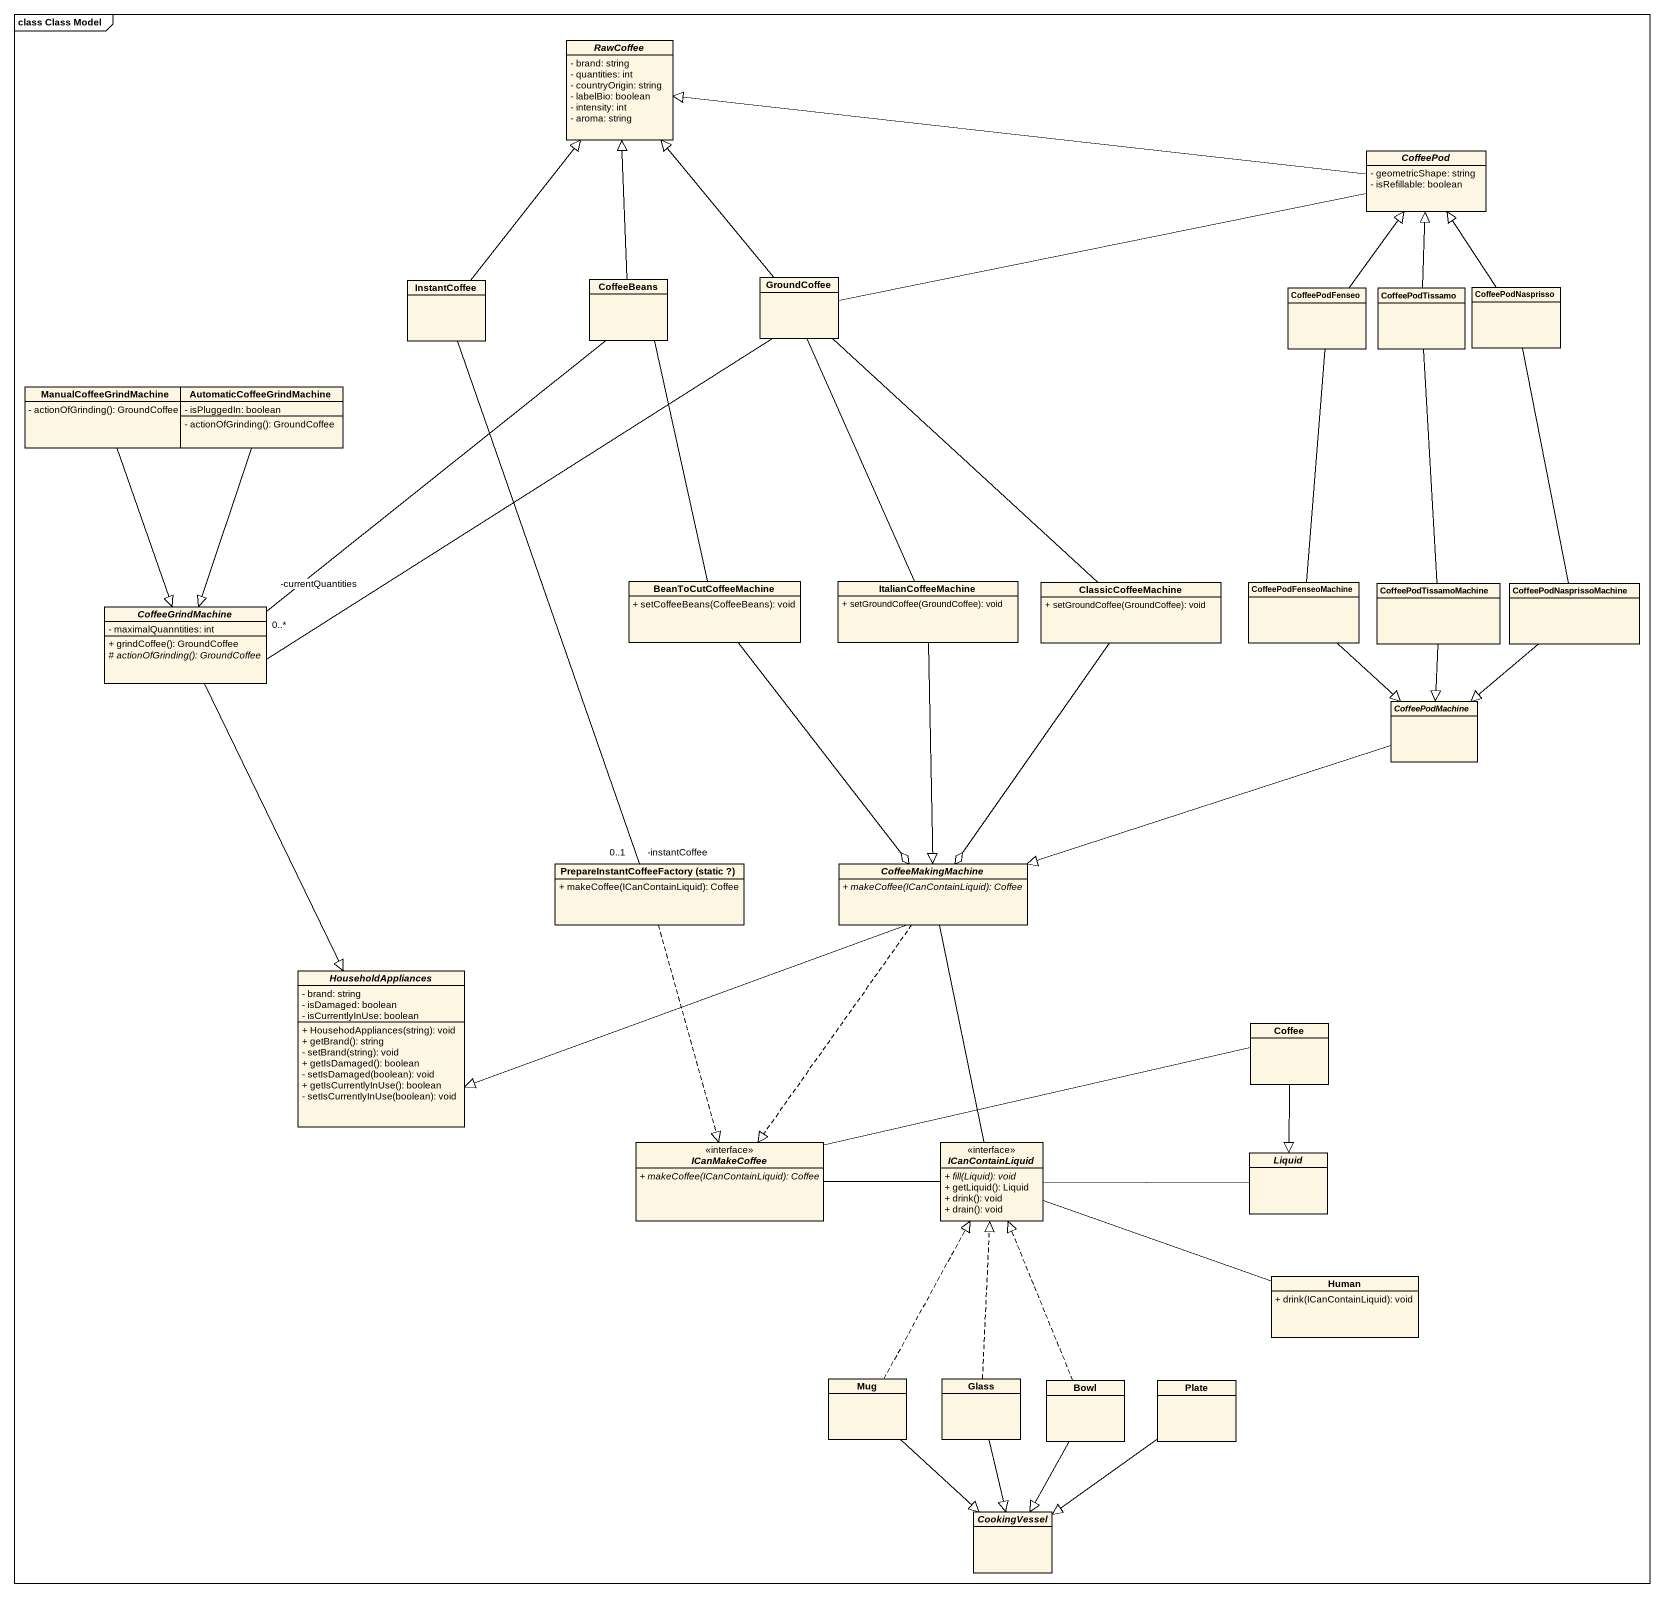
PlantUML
@startuml
mainframe class Class Model
hide circle
hide empty members
skinparam classAttributeIconSize 0
abstract class RawCoffee {
  - brand: string
  - quantities: int
  - countryOrigin: string
  - labelBio: boolean
  - intensity: int
  - aroma: string
}
abstract class CoffeePod {
  - geometricShape: string
  - isRefillable: boolean
}
class InstantCoffee
class CoffeeBeans
class GroundCoffee
class CoffeePodNasprisso
class CoffeePodFenseo
class CoffeePodTissamo
class ManualCoffeeGrindMachine {
  - actionOfGrinding(): GroundCoffee
}
class AutomaticCoffeeGrindMachine {
  - isPluggedIn: boolean
  - actionOfGrinding(): GroundCoffee
}
class BeanToCutCoffeeMachine {
  + setCoffeeBeans(CoffeeBeans): void
}
class ItalianCoffeeMachine {
  + setGroundCoffee(GroundCoffee): void
}
class ClassicCoffeeMachine {
  + setGroundCoffee(GroundCoffee): void
}
class CoffeePodFenseoMachine
class CoffeePodTissamoMachine
class CoffeePodNasprissoMachine
abstract class CoffeeGrindMachine {
  - maximalQuanntities: int
  + grindCoffee(): GroundCoffee
  {abstract} # actionOfGrinding(): GroundCoffee
}
abstract class CoffeePodMachine
class "PrepareInstantCoffeeFactory (static ?)" as PrepareInstantCoffeeFactory {
  + makeCoffee(ICanContainLiquid): Coffee
}
abstract class CoffeeMakingMachine {
  {abstract} + makeCoffee(ICanContainLiquid): Coffee
}
abstract class HouseholdAppliances {
  - brand: string
  - isDamaged: boolean
  - isCurrentlyInUse: boolean
  + HousehodAppliances(string): void
  + getBrand(): string
  - setBrand(string): void
  + getIsDamaged(): boolean
  - setIsDamaged(boolean): void
  + getIsCurrentlyInUse(): boolean
  - setIsCurrentlyInUse(boolean): void
}
class Coffee
interface ICanMakeCoffee <<interface>> {
  {abstract} + makeCoffee(ICanContainLiquid): Coffee
}
interface ICanContainLiquid <<interface>> {
  {abstract} + fill(Liquid): void
  + getLiquid(): Liquid
  + drink(): void
  + drain(): void
}
abstract class Liquid
class Human {
  + drink(ICanContainLiquid): void
}
class Mug
class Glass
class Bowl
class Plate
abstract class CookingVessel
CoffeePod -left-|> RawCoffee
InstantCoffee -up-|> RawCoffee
InstantCoffee -- "-instantCoffee\n0..1" PrepareInstantCoffeeFactory
CoffeeBeans -up-|> RawCoffee
CoffeeBeans -- "-currentQuantities\n0..*" CoffeeGrindMachine
GroundCoffee -up-|> RawCoffee
GroundCoffee -right- CoffeePod
GroundCoffee -- ItalianCoffeeMachine
GroundCoffee -- ClassicCoffeeMachine
GroundCoffee -left- CoffeeGrindMachine
CoffeePodNasprisso -up-|> CoffeePod
CoffeePodNasprisso -- CoffeePodNasprissoMachine
CoffeePodFenseo -up-|> CoffeePod
CoffeePodFenseo -- CoffeePodFenseoMachine
CoffeePodTissamo -up-|> CoffeePod
CoffeePodTissamo -- CoffeePodTissamoMachine
ManualCoffeeGrindMachine --|> CoffeeGrindMachine
AutomaticCoffeeGrindMachine --|> CoffeeGrindMachine
BeanToCutCoffeeMachine -up- CoffeeBeans
BeanToCutCoffeeMachine --o CoffeeMakingMachine
ItalianCoffeeMachine --|> CoffeeMakingMachine
ClassicCoffeeMachine --o CoffeeMakingMachine
CoffeePodFenseoMachine --|> CoffeePodMachine
CoffeePodTissamoMachine --|> CoffeePodMachine
CoffeePodNasprissoMachine --|> CoffeePodMachine
CoffeeGrindMachine --|> HouseholdAppliances
CoffeePodMachine -left-|> CoffeeMakingMachine
PrepareInstantCoffeeFactory ..|> ICanMakeCoffee
CoffeeMakingMachine -left-|> HouseholdAppliances
CoffeeMakingMachine ..|> ICanMakeCoffee
CoffeeMakingMachine -- ICanContainLiquid
Coffee --|> Liquid
ICanMakeCoffee -right- Coffee
ICanContainLiquid -left- ICanMakeCoffee
ICanContainLiquid -right- Human
Liquid -left- ICanContainLiquid
Mug .up.|> ICanContainLiquid
Mug --|> CookingVessel
Glass .up.|> ICanContainLiquid
Glass --|> CookingVessel
Bowl .up.|> ICanContainLiquid
Bowl --|> CookingVessel
Plate --|> CookingVessel
@enduml
